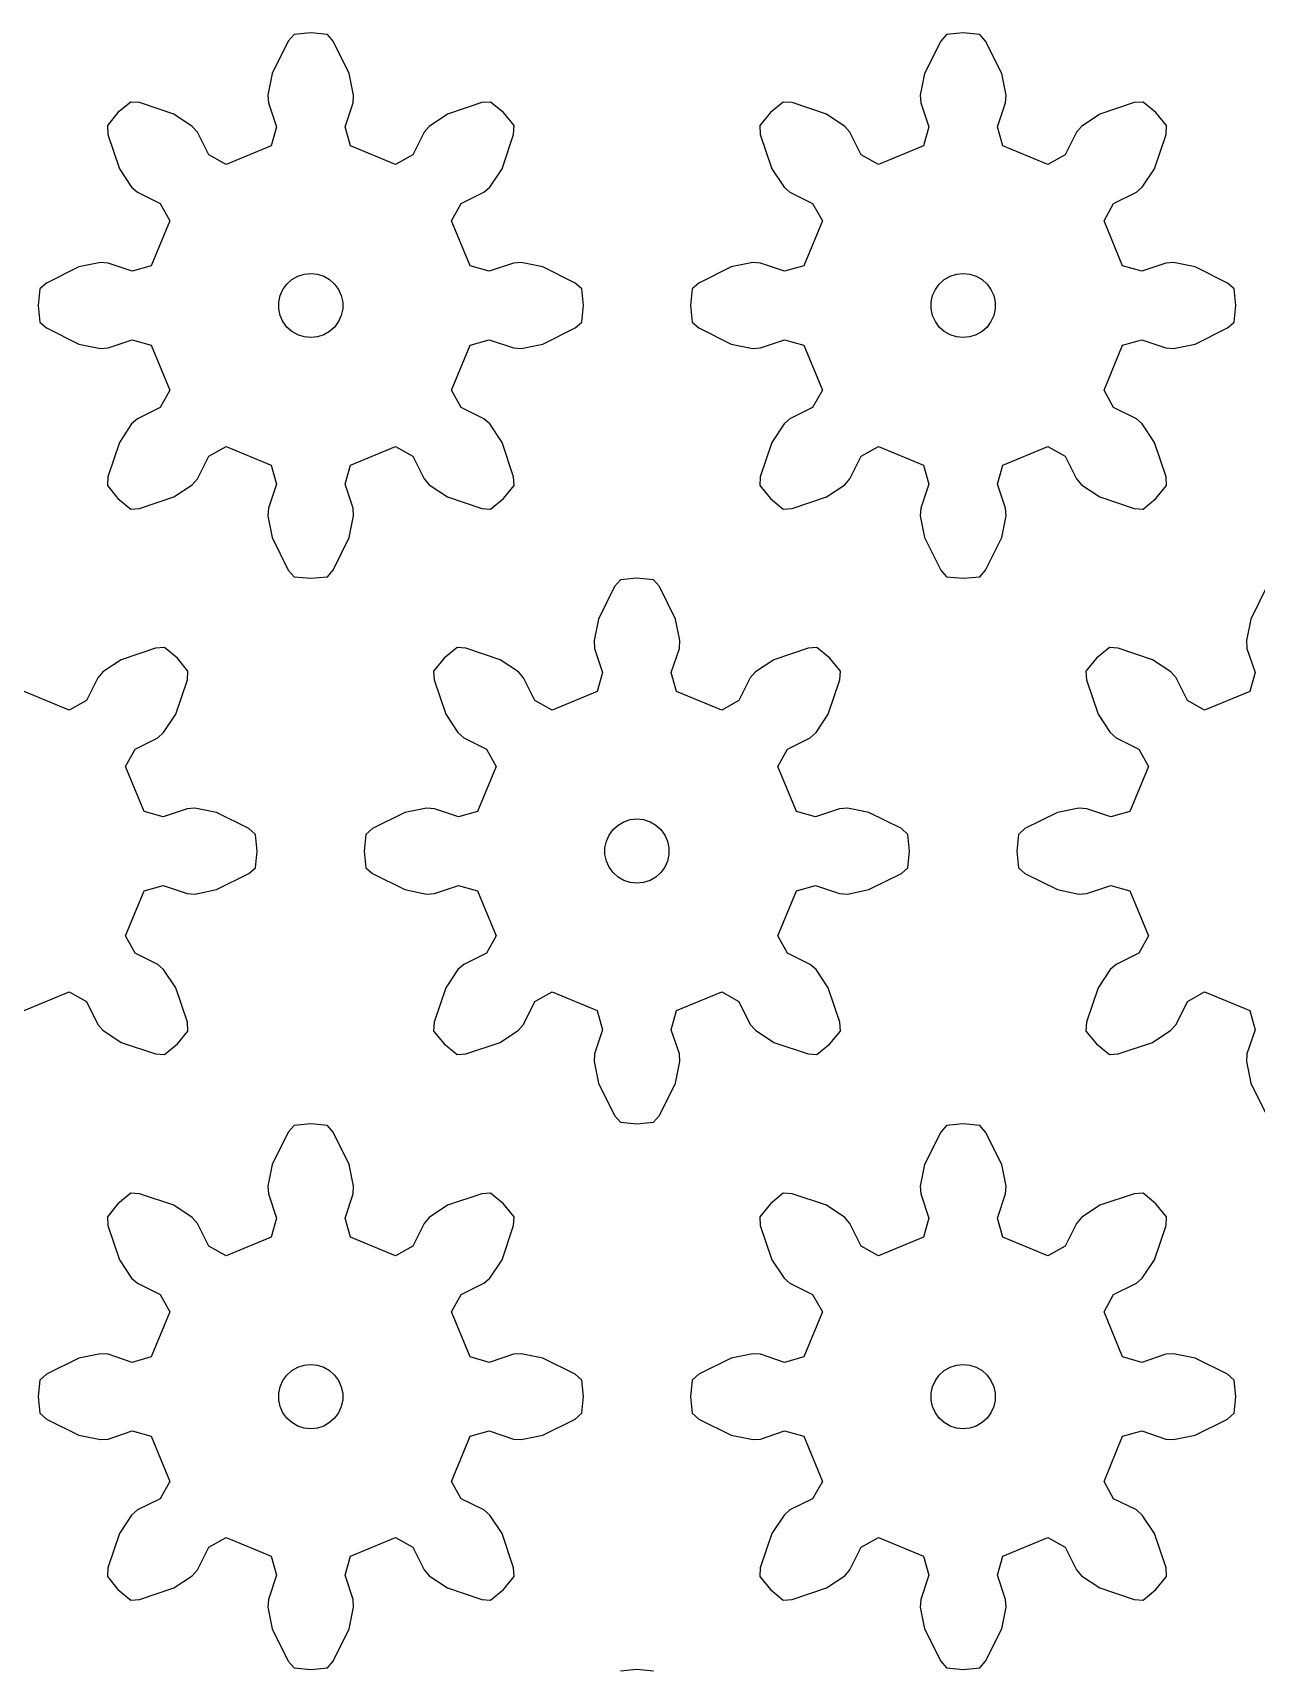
# Model space of a CAD drawing. Extents: x 0 to 208, y 0 to 229.
# Drawn here: x 91.1 to 148.3, y 152.8 to 229.2 of the extents above; entities that cross this region are included whole.
import ezdxf

# ---------------------------------------------------------------- set-up
doc = ezdxf.new("R2010")
doc.units = 0

msp = doc.modelspace()

# ---------------------------------------------------------------- linework, layer by layer
for p, q in [((103.079, 228.797), (102.327, 227.281)), ((103.351, 229.107), (103.079, 228.797)), ((104.127, 229.183), (103.351, 229.107)), ((104.902, 229.107), (104.127, 229.183)), ((105.175, 228.797), (104.902, 229.107)), ((105.927, 227.281), (105.175, 228.797)), ((133.543, 228.797), (132.792, 227.281)), ((133.816, 229.107), (133.543, 228.797)), ((134.592, 229.183), (133.816, 229.107)), ((135.367, 229.107), (134.592, 229.183)), ((135.64, 228.797), (135.367, 229.107)), ((136.392, 227.281), (135.64, 228.797)), ((102.327, 227.281), (102.124, 226.274)), ((106.129, 226.274), (105.927, 227.281)), ((132.792, 227.281), (132.589, 226.274)), ((136.594, 226.274), (136.392, 227.281)), ((102.124, 226.274), (102.147, 225.912)), ((106.107, 225.912), (106.129, 226.274)), ((132.589, 226.274), (132.612, 225.912)), ((136.571, 225.912), (136.594, 226.274)), ((95.726, 225.948), (95.124, 225.454)), ((96.138, 225.922), (95.726, 225.948)), ((97.741, 225.382), (96.138, 225.922)), ((102.147, 225.912), (102.525, 224.788)), ((105.728, 224.788), (106.107, 225.912)), ((112.116, 225.922), (110.512, 225.382)), ((112.528, 225.948), (112.116, 225.922)), ((113.13, 225.454), (112.528, 225.948)), ((126.191, 225.948), (125.588, 225.454)), ((126.603, 225.922), (126.191, 225.948)), ((128.206, 225.382), (126.603, 225.922)), ((132.612, 225.912), (132.99, 224.788)), ((136.193, 224.788), (136.571, 225.912)), ((142.58, 225.922), (140.977, 225.382)), ((142.993, 225.948), (142.58, 225.922)), ((143.595, 225.454), (142.993, 225.948)), ((95.124, 225.454), (94.629, 224.852)), ((94.629, 224.852), (94.655, 224.44)), ((98.597, 224.813), (97.741, 225.382)), ((98.837, 224.541), (98.597, 224.813)), ((102.525, 224.788), (102.274, 223.898)), ((105.979, 223.898), (105.728, 224.788)), ((109.657, 224.813), (109.417, 224.541)), ((110.512, 225.382), (109.657, 224.813)), ((113.624, 224.852), (113.13, 225.454)), ((113.598, 224.44), (113.624, 224.852)), ((125.588, 225.454), (125.094, 224.852)), ((125.094, 224.852), (125.12, 224.44)), ((129.061, 224.813), (128.206, 225.382)), ((129.301, 224.541), (129.061, 224.813)), ((132.99, 224.788), (132.739, 223.898)), ((136.444, 223.898), (136.193, 224.788)), ((140.122, 224.813), (139.882, 224.541)), ((140.977, 225.382), (140.122, 224.813)), ((144.089, 224.852), (143.595, 225.454)), ((144.063, 224.44), (144.089, 224.852)), ((94.655, 224.44), (95.196, 222.836)), ((99.363, 223.479), (98.837, 224.541)), ((109.417, 224.541), (108.89, 223.479)), ((113.058, 222.836), (113.598, 224.44)), ((125.12, 224.44), (125.66, 222.836)), ((129.828, 223.479), (129.301, 224.541)), ((139.882, 224.541), (139.355, 223.479)), ((143.523, 222.836), (144.063, 224.44)), ((100.171, 223.027), (99.363, 223.479)), ((102.274, 223.898), (100.171, 223.027)), ((108.083, 223.027), (105.979, 223.898)), ((108.89, 223.479), (108.083, 223.027)), ((130.635, 223.027), (129.828, 223.479)), ((132.739, 223.898), (130.635, 223.027)), ((138.548, 223.027), (136.444, 223.898)), ((139.355, 223.479), (138.548, 223.027)), ((95.196, 222.836), (95.764, 221.981)), ((112.489, 221.981), (113.058, 222.836)), ((125.66, 222.836), (126.229, 221.981)), ((142.954, 221.981), (143.523, 222.836)), ((95.764, 221.981), (96.037, 221.741)), ((96.037, 221.741), (97.099, 221.214)), ((111.155, 221.214), (112.217, 221.741)), ((112.217, 221.741), (112.489, 221.981)), ((126.229, 221.981), (126.502, 221.741)), ((126.502, 221.741), (127.564, 221.214)), ((141.619, 221.214), (142.682, 221.741)), ((142.682, 221.741), (142.954, 221.981)), ((97.099, 221.214), (97.551, 220.407)), ((110.703, 220.407), (111.155, 221.214)), ((127.564, 221.214), (128.016, 220.407)), ((141.168, 220.407), (141.619, 221.214)), ((97.551, 220.407), (96.679, 218.303)), ((111.574, 218.303), (110.703, 220.407)), ((128.016, 220.407), (127.144, 218.303)), ((142.039, 218.303), (141.168, 220.407)), ((93.296, 218.251), (91.781, 217.499)), ((94.303, 218.453), (93.296, 218.251)), ((94.666, 218.431), (94.303, 218.453)), ((95.789, 218.052), (94.666, 218.431)), ((96.679, 218.303), (95.789, 218.052)), ((103.517, 217.821), (103.815, 217.918)), ((103.815, 217.918), (104.127, 217.951)), ((104.127, 217.951), (104.439, 217.918)), ((104.439, 217.918), (104.737, 217.821)), ((112.464, 218.052), (111.574, 218.303)), ((113.588, 218.431), (112.464, 218.052)), ((113.95, 218.453), (113.588, 218.431)), ((114.957, 218.251), (113.95, 218.453)), ((116.473, 217.499), (114.957, 218.251)), ((123.761, 218.251), (122.245, 217.499)), ((124.768, 218.453), (123.761, 218.251)), ((125.13, 218.431), (124.768, 218.453)), ((126.254, 218.052), (125.13, 218.431)), ((127.144, 218.303), (126.254, 218.052)), ((133.981, 217.821), (134.28, 217.918)), ((134.28, 217.918), (134.592, 217.951)), ((134.592, 217.951), (134.903, 217.918)), ((134.903, 217.918), (135.202, 217.821)), ((142.929, 218.052), (142.039, 218.303)), ((144.053, 218.431), (142.929, 218.052)), ((144.415, 218.453), (144.053, 218.431)), ((145.422, 218.251), (144.415, 218.453)), ((146.938, 217.499), (145.422, 218.251)), ((91.471, 217.226), (91.394, 216.451)), ((91.781, 217.499), (91.471, 217.226)), ((102.7, 216.914), (102.828, 217.201)), ((102.828, 217.201), (103.012, 217.454)), ((103.012, 217.454), (103.245, 217.664)), ((103.245, 217.664), (103.517, 217.821)), ((104.737, 217.821), (105.008, 217.664)), ((105.008, 217.664), (105.241, 217.454)), ((105.241, 217.454), (105.426, 217.201)), ((105.426, 217.201), (105.553, 216.914)), ((116.783, 217.226), (116.473, 217.499)), ((116.859, 216.451), (116.783, 217.226)), ((121.936, 217.226), (121.859, 216.451)), ((122.245, 217.499), (121.936, 217.226)), ((133.165, 216.914), (133.293, 217.201)), ((133.293, 217.201), (133.477, 217.454)), ((133.477, 217.454), (133.71, 217.664)), ((133.71, 217.664), (133.981, 217.821)), ((135.202, 217.821), (135.473, 217.664)), ((135.473, 217.664), (135.706, 217.454)), ((135.706, 217.454), (135.891, 217.201)), ((135.891, 217.201), (136.018, 216.914)), ((147.248, 217.226), (146.938, 217.499)), ((147.324, 216.451), (147.248, 217.226)), ((91.394, 216.451), (91.471, 215.675)), ((102.635, 216.608), (102.7, 216.914)), ((102.635, 216.294), (102.635, 216.608)), ((105.553, 216.914), (105.619, 216.608)), ((105.619, 216.608), (105.619, 216.294)), ((116.783, 215.675), (116.859, 216.451)), ((121.859, 216.451), (121.936, 215.675)), ((133.1, 216.608), (133.165, 216.914)), ((133.1, 216.294), (133.1, 216.608)), ((136.018, 216.914), (136.083, 216.608)), ((136.083, 216.608), (136.083, 216.294)), ((147.248, 215.675), (147.324, 216.451)), ((91.471, 215.675), (91.781, 215.402)), ((102.7, 215.987), (102.635, 216.294)), ((102.828, 215.701), (102.7, 215.987)), ((103.012, 215.447), (102.828, 215.701)), ((105.426, 215.701), (105.241, 215.447)), ((105.553, 215.987), (105.426, 215.701)), ((105.619, 216.294), (105.553, 215.987)), ((116.473, 215.402), (116.783, 215.675)), ((121.936, 215.675), (122.245, 215.402)), ((133.165, 215.987), (133.1, 216.294)), ((133.293, 215.701), (133.165, 215.987)), ((133.477, 215.447), (133.293, 215.701)), ((135.891, 215.701), (135.706, 215.447)), ((136.018, 215.987), (135.891, 215.701)), ((136.083, 216.294), (136.018, 215.987)), ((146.938, 215.402), (147.248, 215.675)), ((91.781, 215.402), (93.296, 214.651)), ((94.666, 214.471), (95.789, 214.849)), ((95.789, 214.849), (96.679, 214.598)), ((103.245, 215.237), (103.012, 215.447)), ((103.517, 215.08), (103.245, 215.237)), ((103.815, 214.984), (103.517, 215.08)), ((104.127, 214.951), (103.815, 214.984)), ((104.439, 214.984), (104.127, 214.951)), ((104.737, 215.08), (104.439, 214.984)), ((105.008, 215.237), (104.737, 215.08)), ((105.241, 215.447), (105.008, 215.237)), ((111.574, 214.598), (112.464, 214.849)), ((112.464, 214.849), (113.588, 214.471)), ((114.957, 214.651), (116.473, 215.402)), ((122.245, 215.402), (123.761, 214.651)), ((125.13, 214.471), (126.254, 214.849)), ((126.254, 214.849), (127.144, 214.598)), ((133.71, 215.237), (133.477, 215.447)), ((133.981, 215.08), (133.71, 215.237)), ((134.28, 214.984), (133.981, 215.08)), ((134.592, 214.951), (134.28, 214.984)), ((134.903, 214.984), (134.592, 214.951)), ((135.202, 215.08), (134.903, 214.984)), ((135.473, 215.237), (135.202, 215.08)), ((135.706, 215.447), (135.473, 215.237)), ((142.039, 214.598), (142.929, 214.849)), ((142.929, 214.849), (144.053, 214.471)), ((145.422, 214.651), (146.938, 215.402)), ((93.296, 214.651), (94.303, 214.448)), ((94.303, 214.448), (94.666, 214.471)), ((96.679, 214.598), (97.551, 212.494)), ((110.703, 212.494), (111.574, 214.598)), ((113.588, 214.471), (113.95, 214.448)), ((113.95, 214.448), (114.957, 214.651)), ((123.761, 214.651), (124.768, 214.448)), ((124.768, 214.448), (125.13, 214.471)), ((127.144, 214.598), (128.016, 212.494)), ((141.168, 212.494), (142.039, 214.598)), ((144.053, 214.471), (144.415, 214.448)), ((144.415, 214.448), (145.422, 214.651)), ((97.551, 212.494), (97.099, 211.687)), ((111.155, 211.687), (110.703, 212.494)), ((128.016, 212.494), (127.564, 211.687)), ((141.619, 211.687), (141.168, 212.494)), ((96.037, 211.161), (95.764, 210.921)), ((97.099, 211.687), (96.037, 211.161)), ((112.217, 211.161), (111.155, 211.687)), ((112.489, 210.921), (112.217, 211.161)), ((126.502, 211.161), (126.229, 210.921)), ((127.564, 211.687), (126.502, 211.161)), ((142.682, 211.161), (141.619, 211.687)), ((142.954, 210.921), (142.682, 211.161)), ((95.764, 210.921), (95.196, 210.065)), ((113.058, 210.065), (112.489, 210.921)), ((126.229, 210.921), (125.66, 210.065)), ((143.523, 210.065), (142.954, 210.921)), ((95.196, 210.065), (94.655, 208.462)), ((99.363, 209.423), (100.171, 209.875)), ((100.171, 209.875), (102.274, 209.003)), ((105.979, 209.003), (108.083, 209.875)), ((108.083, 209.875), (108.89, 209.423)), ((113.598, 208.462), (113.058, 210.065)), ((125.66, 210.065), (125.12, 208.462)), ((129.828, 209.423), (130.635, 209.875)), ((130.635, 209.875), (132.739, 209.003)), ((136.444, 209.003), (138.548, 209.875)), ((138.548, 209.875), (139.355, 209.423)), ((144.063, 208.462), (143.523, 210.065)), ((98.837, 208.361), (99.363, 209.423)), ((102.274, 209.003), (102.525, 208.113)), ((105.728, 208.113), (105.979, 209.003)), ((108.89, 209.423), (109.417, 208.361)), ((129.301, 208.361), (129.828, 209.423)), ((132.739, 209.003), (132.99, 208.113)), ((136.193, 208.113), (136.444, 209.003)), ((139.355, 209.423), (139.882, 208.361)), ((94.655, 208.462), (94.629, 208.05)), ((94.629, 208.05), (95.124, 207.448)), ((97.741, 207.52), (98.597, 208.088)), ((98.597, 208.088), (98.837, 208.361)), ((102.525, 208.113), (102.147, 206.99)), ((106.107, 206.99), (105.728, 208.113)), ((109.417, 208.361), (109.657, 208.088)), ((109.657, 208.088), (110.512, 207.52)), ((113.13, 207.448), (113.624, 208.05)), ((113.624, 208.05), (113.598, 208.462)), ((125.12, 208.462), (125.094, 208.05)), ((125.094, 208.05), (125.588, 207.448)), ((128.206, 207.52), (129.061, 208.088)), ((129.061, 208.088), (129.301, 208.361)), ((132.99, 208.113), (132.612, 206.99)), ((136.571, 206.99), (136.193, 208.113)), ((139.882, 208.361), (140.122, 208.088)), ((140.122, 208.088), (140.977, 207.52)), ((143.595, 207.448), (144.089, 208.05)), ((144.089, 208.05), (144.063, 208.462)), ((95.124, 207.448), (95.726, 206.953)), ((96.138, 206.979), (97.741, 207.52)), ((110.512, 207.52), (112.116, 206.979)), ((112.528, 206.953), (113.13, 207.448)), ((125.588, 207.448), (126.191, 206.953)), ((126.603, 206.979), (128.206, 207.52)), ((140.977, 207.52), (142.58, 206.979)), ((142.993, 206.953), (143.595, 207.448)), ((95.726, 206.953), (96.138, 206.979)), ((102.147, 206.99), (102.124, 206.627)), ((102.124, 206.627), (102.327, 205.62)), ((105.927, 205.62), (106.129, 206.627)), ((106.129, 206.627), (106.107, 206.99)), ((112.116, 206.979), (112.528, 206.953)), ((126.191, 206.953), (126.603, 206.979)), ((132.612, 206.99), (132.589, 206.627)), ((132.589, 206.627), (132.792, 205.62)), ((136.392, 205.62), (136.594, 206.627)), ((136.594, 206.627), (136.571, 206.99)), ((142.58, 206.979), (142.993, 206.953)), ((102.327, 205.62), (103.079, 204.104)), ((105.175, 204.104), (105.927, 205.62)), ((132.792, 205.62), (133.543, 204.104)), ((135.64, 204.104), (136.392, 205.62)), ((103.079, 204.104), (103.351, 203.795)), ((104.902, 203.795), (105.175, 204.104)), ((133.543, 204.104), (133.816, 203.795)), ((135.367, 203.795), (135.64, 204.104)), ((103.351, 203.795), (104.127, 203.718)), ((104.127, 203.718), (104.902, 203.795)), ((118.311, 203.332), (117.559, 201.817)), ((118.584, 203.642), (118.311, 203.332)), ((119.359, 203.718), (118.584, 203.642)), ((120.134, 203.642), (119.359, 203.718)), ((120.407, 203.332), (120.134, 203.642)), ((121.159, 201.817), (120.407, 203.332)), ((133.816, 203.795), (134.592, 203.718)), ((134.592, 203.718), (135.367, 203.795)), ((148.776, 203.332), (148.024, 201.817)), ((117.559, 201.817), (117.356, 200.809)), ((121.362, 200.809), (121.159, 201.817)), ((148.024, 201.817), (147.821, 200.809)), ((96.883, 200.457), (95.28, 199.917)), ((97.295, 200.483), (96.883, 200.457)), ((97.898, 199.989), (97.295, 200.483)), ((110.958, 200.483), (110.356, 199.989)), ((111.37, 200.457), (110.958, 200.483)), ((112.973, 199.917), (111.37, 200.457)), ((117.356, 200.809), (117.379, 200.447)), ((117.379, 200.447), (117.758, 199.324)), ((120.96, 199.324), (121.339, 200.447)), ((121.339, 200.447), (121.362, 200.809)), ((127.348, 200.457), (125.745, 199.917)), ((127.76, 200.483), (127.348, 200.457)), ((128.362, 199.989), (127.76, 200.483)), ((141.423, 200.483), (140.821, 199.989)), ((141.835, 200.457), (141.423, 200.483)), ((143.438, 199.917), (141.835, 200.457)), ((147.821, 200.809), (147.844, 200.447)), ((147.844, 200.447), (148.223, 199.324)), ((95.28, 199.917), (94.424, 199.348)), ((98.392, 199.387), (97.898, 199.989)), ((110.356, 199.989), (109.862, 199.387)), ((113.829, 199.348), (112.973, 199.917)), ((125.745, 199.917), (124.889, 199.348)), ((128.857, 199.387), (128.362, 199.989)), ((140.821, 199.989), (140.327, 199.387)), ((144.294, 199.348), (143.438, 199.917)), ((94.185, 199.076), (93.658, 198.014)), ((94.424, 199.348), (94.185, 199.076)), ((97.826, 197.372), (98.366, 198.975)), ((98.366, 198.975), (98.392, 199.387)), ((109.862, 199.387), (109.888, 198.975)), ((109.888, 198.975), (110.428, 197.372)), ((114.069, 199.076), (113.829, 199.348)), ((114.596, 198.014), (114.069, 199.076)), ((117.758, 199.324), (117.507, 198.433)), ((121.212, 198.433), (120.96, 199.324)), ((124.649, 199.076), (124.122, 198.014)), ((124.889, 199.348), (124.649, 199.076)), ((128.29, 197.372), (128.83, 198.975)), ((128.83, 198.975), (128.857, 199.387)), ((140.327, 199.387), (140.353, 198.975)), ((140.353, 198.975), (140.893, 197.372)), ((144.534, 199.076), (144.294, 199.348)), ((145.061, 198.014), (144.534, 199.076)), ((148.223, 199.324), (147.971, 198.433)), ((92.851, 197.562), (90.747, 198.433)), ((93.658, 198.014), (92.851, 197.562)), ((115.403, 197.562), (114.596, 198.014)), ((117.507, 198.433), (115.403, 197.562)), ((123.315, 197.562), (121.212, 198.433)), ((124.122, 198.014), (123.315, 197.562)), ((145.868, 197.562), (145.061, 198.014)), ((147.971, 198.433), (145.868, 197.562)), ((97.257, 196.516), (97.826, 197.372)), ((110.428, 197.372), (110.997, 196.516)), ((127.722, 196.516), (128.29, 197.372)), ((140.893, 197.372), (141.462, 196.516)), ((96.984, 196.276), (97.257, 196.516)), ((110.997, 196.516), (111.269, 196.276)), ((127.449, 196.276), (127.722, 196.516)), ((141.462, 196.516), (141.734, 196.276)), ((95.47, 194.942), (95.922, 195.749)), ((95.922, 195.749), (96.984, 196.276)), ((111.269, 196.276), (112.331, 195.749)), ((112.331, 195.749), (112.783, 194.942)), ((125.935, 194.942), (126.387, 195.749)), ((126.387, 195.749), (127.449, 196.276)), ((141.734, 196.276), (142.796, 195.749)), ((142.796, 195.749), (143.248, 194.942)), ((96.342, 192.838), (95.47, 194.942)), ((112.783, 194.942), (111.912, 192.838)), ((126.807, 192.838), (125.935, 194.942)), ((143.248, 194.942), (142.377, 192.838)), ((97.232, 192.587), (96.342, 192.838)), ((98.356, 192.966), (97.232, 192.587)), ((98.718, 192.989), (98.356, 192.966)), ((99.725, 192.786), (98.718, 192.989)), ((101.241, 192.034), (99.725, 192.786)), ((108.528, 192.786), (107.013, 192.034)), ((109.536, 192.989), (108.528, 192.786)), ((109.898, 192.966), (109.536, 192.989)), ((111.022, 192.587), (109.898, 192.966)), ((111.912, 192.838), (111.022, 192.587)), ((127.697, 192.587), (126.807, 192.838)), ((128.82, 192.966), (127.697, 192.587)), ((129.183, 192.989), (128.82, 192.966)), ((130.19, 192.786), (129.183, 192.989)), ((131.705, 192.034), (130.19, 192.786)), ((138.993, 192.786), (137.478, 192.034)), ((140, 192.989), (138.993, 192.786)), ((140.363, 192.966), (140, 192.989)), ((141.486, 192.587), (140.363, 192.966)), ((142.377, 192.838), (141.486, 192.587)), ((101.55, 191.761), (101.241, 192.034)), ((107.013, 192.034), (106.703, 191.761)), ((118.06, 191.736), (118.244, 191.99)), ((118.244, 191.99), (118.477, 192.199)), ((118.477, 192.199), (118.749, 192.356)), ((118.749, 192.356), (119.047, 192.453)), ((119.047, 192.453), (119.359, 192.486)), ((119.359, 192.486), (119.671, 192.453)), ((119.671, 192.453), (119.969, 192.356)), ((119.969, 192.356), (120.241, 192.199)), ((120.241, 192.199), (120.474, 191.99)), ((120.474, 191.99), (120.658, 191.736)), ((132.015, 191.761), (131.705, 192.034)), ((137.478, 192.034), (137.168, 191.761)), ((101.627, 190.986), (101.55, 191.761)), ((106.703, 191.761), (106.627, 190.986)), ((117.867, 191.143), (117.933, 191.449)), ((117.867, 190.829), (117.867, 191.143)), ((117.933, 191.449), (118.06, 191.736)), ((120.658, 191.736), (120.786, 191.449)), ((120.786, 191.449), (120.851, 191.143)), ((120.851, 191.143), (120.851, 190.829)), ((132.092, 190.986), (132.015, 191.761)), ((137.168, 191.761), (137.092, 190.986)), ((101.55, 190.211), (101.627, 190.986)), ((106.627, 190.986), (106.703, 190.211)), ((117.933, 190.522), (117.867, 190.829)), ((118.06, 190.236), (117.933, 190.522)), ((120.786, 190.522), (120.658, 190.236)), ((120.851, 190.829), (120.786, 190.522)), ((132.015, 190.211), (132.092, 190.986)), ((137.092, 190.986), (137.168, 190.211)), ((99.725, 189.186), (101.241, 189.938)), ((101.241, 189.938), (101.55, 190.211)), ((106.703, 190.211), (107.013, 189.938)), ((107.013, 189.938), (108.528, 189.186)), ((118.244, 189.982), (118.06, 190.236)), ((118.477, 189.772), (118.244, 189.982)), ((118.749, 189.616), (118.477, 189.772)), ((119.047, 189.519), (118.749, 189.616)), ((119.969, 189.616), (119.671, 189.519)), ((120.241, 189.772), (119.969, 189.616)), ((120.474, 189.982), (120.241, 189.772)), ((120.658, 190.236), (120.474, 189.982)), ((130.19, 189.186), (131.705, 189.938)), ((131.705, 189.938), (132.015, 190.211)), ((137.168, 190.211), (137.478, 189.938)), ((137.478, 189.938), (138.993, 189.186)), ((95.47, 187.03), (96.342, 189.133)), ((96.342, 189.133), (97.232, 189.385)), ((97.232, 189.385), (98.356, 189.006)), ((98.356, 189.006), (98.718, 188.983)), ((98.718, 188.983), (99.725, 189.186)), ((108.528, 189.186), (109.536, 188.983)), ((109.536, 188.983), (109.898, 189.006)), ((109.898, 189.006), (111.022, 189.385)), ((111.022, 189.385), (111.912, 189.133)), ((111.912, 189.133), (112.783, 187.03)), ((119.359, 189.486), (119.047, 189.519)), ((119.671, 189.519), (119.359, 189.486)), ((125.935, 187.03), (126.807, 189.133)), ((126.807, 189.133), (127.697, 189.385)), ((127.697, 189.385), (128.82, 189.006)), ((128.82, 189.006), (129.183, 188.983)), ((129.183, 188.983), (130.19, 189.186)), ((138.993, 189.186), (140, 188.983)), ((140, 188.983), (140.363, 189.006)), ((140.363, 189.006), (141.486, 189.385)), ((141.486, 189.385), (142.377, 189.133)), ((142.377, 189.133), (143.248, 187.03)), ((95.922, 186.223), (95.47, 187.03)), ((112.783, 187.03), (112.331, 186.223)), ((126.387, 186.223), (125.935, 187.03)), ((143.248, 187.03), (142.796, 186.223)), ((96.984, 185.696), (95.922, 186.223)), ((112.331, 186.223), (111.269, 185.696)), ((127.449, 185.696), (126.387, 186.223)), ((142.796, 186.223), (141.734, 185.696)), ((97.257, 185.456), (96.984, 185.696)), ((97.826, 184.6), (97.257, 185.456)), ((110.997, 185.456), (110.428, 184.6)), ((111.269, 185.696), (110.997, 185.456)), ((127.722, 185.456), (127.449, 185.696)), ((128.29, 184.6), (127.722, 185.456)), ((141.462, 185.456), (140.893, 184.6)), ((141.734, 185.696), (141.462, 185.456)), ((90.747, 183.538), (92.851, 184.41)), ((92.851, 184.41), (93.658, 183.958)), ((98.366, 182.997), (97.826, 184.6)), ((110.428, 184.6), (109.888, 182.997)), ((114.596, 183.958), (115.403, 184.41)), ((115.403, 184.41), (117.507, 183.538)), ((121.212, 183.538), (123.315, 184.41)), ((123.315, 184.41), (124.122, 183.958)), ((128.83, 182.997), (128.29, 184.6)), ((140.893, 184.6), (140.353, 182.997)), ((145.061, 183.958), (145.868, 184.41)), ((145.868, 184.41), (147.971, 183.538)), ((93.658, 183.958), (94.185, 182.896)), ((114.069, 182.896), (114.596, 183.958)), ((117.507, 183.538), (117.758, 182.648)), ((120.96, 182.648), (121.212, 183.538)), ((124.122, 183.958), (124.649, 182.896)), ((144.534, 182.896), (145.061, 183.958)), ((147.971, 183.538), (148.223, 182.648)), ((94.185, 182.896), (94.424, 182.624)), ((98.392, 182.585), (98.366, 182.997)), ((109.888, 182.997), (109.862, 182.585)), ((113.829, 182.624), (114.069, 182.896)), ((124.649, 182.896), (124.889, 182.624)), ((128.857, 182.585), (128.83, 182.997)), ((140.353, 182.997), (140.327, 182.585)), ((144.294, 182.624), (144.534, 182.896)), ((94.424, 182.624), (95.28, 182.055)), ((95.28, 182.055), (96.883, 181.515)), ((97.295, 181.489), (97.898, 181.983)), ((97.898, 181.983), (98.392, 182.585)), ((109.862, 182.585), (110.356, 181.983)), ((110.356, 181.983), (110.958, 181.489)), ((111.37, 181.515), (112.973, 182.055)), ((112.973, 182.055), (113.829, 182.624)), ((117.758, 182.648), (117.379, 181.525)), ((121.339, 181.525), (120.96, 182.648)), ((124.889, 182.624), (125.745, 182.055)), ((125.745, 182.055), (127.348, 181.515)), ((127.76, 181.489), (128.362, 181.983)), ((128.362, 181.983), (128.857, 182.585)), ((140.327, 182.585), (140.821, 181.983)), ((140.821, 181.983), (141.423, 181.489)), ((141.835, 181.515), (143.438, 182.055)), ((143.438, 182.055), (144.294, 182.624)), ((148.223, 182.648), (147.844, 181.525)), ((96.883, 181.515), (97.295, 181.489)), ((110.958, 181.489), (111.37, 181.515)), ((117.379, 181.525), (117.356, 181.162)), ((117.356, 181.162), (117.559, 180.155)), ((121.159, 180.155), (121.362, 181.162)), ((121.362, 181.162), (121.339, 181.525)), ((127.348, 181.515), (127.76, 181.489)), ((141.423, 181.489), (141.835, 181.515)), ((147.844, 181.525), (147.821, 181.162)), ((147.821, 181.162), (148.024, 180.155)), ((117.559, 180.155), (118.311, 178.64)), ((120.407, 178.64), (121.159, 180.155)), ((148.024, 180.155), (148.776, 178.64)), ((103.351, 178.177), (103.079, 177.867)), ((104.127, 178.254), (103.351, 178.177)), ((104.902, 178.177), (104.127, 178.254)), ((105.175, 177.867), (104.902, 178.177)), ((118.311, 178.64), (118.584, 178.33)), ((118.584, 178.33), (119.359, 178.254)), ((119.359, 178.254), (120.134, 178.33)), ((120.134, 178.33), (120.407, 178.64)), ((133.816, 178.177), (133.543, 177.867)), ((134.592, 178.254), (133.816, 178.177)), ((135.367, 178.177), (134.592, 178.254)), ((135.64, 177.867), (135.367, 178.177)), ((103.079, 177.867), (102.327, 176.352)), ((105.927, 176.352), (105.175, 177.867)), ((133.543, 177.867), (132.792, 176.352)), ((136.392, 176.352), (135.64, 177.867)), ((102.327, 176.352), (102.124, 175.345)), ((106.129, 175.345), (105.927, 176.352)), ((132.792, 176.352), (132.589, 175.345)), ((136.594, 175.345), (136.392, 176.352)), ((102.124, 175.345), (102.147, 174.982)), ((106.107, 174.982), (106.129, 175.345)), ((132.589, 175.345), (132.612, 174.982)), ((136.571, 174.982), (136.594, 175.345)), ((95.124, 174.524), (94.629, 173.922)), ((95.726, 175.019), (95.124, 174.524)), ((96.138, 174.992), (95.726, 175.019)), ((97.741, 174.452), (96.138, 174.992)), ((98.597, 173.884), (97.741, 174.452)), ((102.147, 174.982), (102.525, 173.859)), ((105.728, 173.859), (106.107, 174.982)), ((110.512, 174.452), (109.657, 173.884)), ((112.116, 174.992), (110.512, 174.452)), ((112.528, 175.019), (112.116, 174.992)), ((113.13, 174.524), (112.528, 175.019)), ((113.624, 173.922), (113.13, 174.524)), ((125.588, 174.524), (125.094, 173.922)), ((126.191, 175.019), (125.588, 174.524)), ((126.603, 174.992), (126.191, 175.019)), ((128.206, 174.452), (126.603, 174.992)), ((129.061, 173.884), (128.206, 174.452)), ((132.612, 174.982), (132.99, 173.859)), ((136.193, 173.859), (136.571, 174.982)), ((140.977, 174.452), (140.122, 173.884)), ((142.58, 174.992), (140.977, 174.452)), ((142.993, 175.019), (142.58, 174.992)), ((143.595, 174.524), (142.993, 175.019)), ((144.089, 173.922), (143.595, 174.524)), ((94.629, 173.922), (94.655, 173.51)), ((94.655, 173.51), (95.196, 171.907)), ((98.837, 173.611), (98.597, 173.884)), ((99.363, 172.549), (98.837, 173.611)), ((102.525, 173.859), (102.274, 172.969)), ((105.979, 172.969), (105.728, 173.859)), ((109.417, 173.611), (108.89, 172.549)), ((109.657, 173.884), (109.417, 173.611)), ((113.058, 171.907), (113.598, 173.51)), ((113.598, 173.51), (113.624, 173.922)), ((125.094, 173.922), (125.12, 173.51)), ((125.12, 173.51), (125.66, 171.907)), ((129.301, 173.611), (129.061, 173.884)), ((129.828, 172.549), (129.301, 173.611)), ((132.99, 173.859), (132.739, 172.969)), ((136.444, 172.969), (136.193, 173.859)), ((139.882, 173.611), (139.355, 172.549)), ((140.122, 173.884), (139.882, 173.611)), ((143.523, 171.907), (144.063, 173.51)), ((144.063, 173.51), (144.089, 173.922)), ((102.274, 172.969), (100.171, 172.097)), ((108.083, 172.097), (105.979, 172.969)), ((132.739, 172.969), (130.635, 172.097)), ((138.548, 172.097), (136.444, 172.969)), ((100.171, 172.097), (99.363, 172.549)), ((108.89, 172.549), (108.083, 172.097)), ((130.635, 172.097), (129.828, 172.549)), ((139.355, 172.549), (138.548, 172.097)), ((95.196, 171.907), (95.764, 171.051)), ((112.489, 171.051), (113.058, 171.907)), ((125.66, 171.907), (126.229, 171.051)), ((142.954, 171.051), (143.523, 171.907)), ((95.764, 171.051), (96.037, 170.811)), ((96.037, 170.811), (97.099, 170.284)), ((111.155, 170.284), (112.217, 170.811)), ((112.217, 170.811), (112.489, 171.051)), ((126.229, 171.051), (126.502, 170.811)), ((126.502, 170.811), (127.564, 170.284)), ((141.619, 170.284), (142.682, 170.811)), ((142.682, 170.811), (142.954, 171.051)), ((97.099, 170.284), (97.551, 169.477)), ((110.703, 169.477), (111.155, 170.284)), ((127.564, 170.284), (128.016, 169.477)), ((141.168, 169.477), (141.619, 170.284)), ((97.551, 169.477), (96.679, 167.374)), ((111.574, 167.374), (110.703, 169.477)), ((128.016, 169.477), (127.144, 167.374)), ((142.039, 167.374), (141.168, 169.477)), ((94.303, 167.524), (93.296, 167.321)), ((94.666, 167.501), (94.303, 167.524)), ((95.789, 167.122), (94.666, 167.501)), ((113.588, 167.501), (112.464, 167.122)), ((113.95, 167.524), (113.588, 167.501)), ((114.957, 167.321), (113.95, 167.524)), ((124.768, 167.524), (123.761, 167.321)), ((125.13, 167.501), (124.768, 167.524)), ((126.254, 167.122), (125.13, 167.501)), ((144.053, 167.501), (142.929, 167.122)), ((144.415, 167.524), (144.053, 167.501)), ((145.422, 167.321), (144.415, 167.524)), ((93.296, 167.321), (91.781, 166.569)), ((96.679, 167.374), (95.789, 167.122)), ((103.012, 166.525), (103.245, 166.735)), ((103.245, 166.735), (103.517, 166.891)), ((103.517, 166.891), (103.815, 166.988)), ((103.815, 166.988), (104.127, 167.021)), ((104.127, 167.021), (104.439, 166.988)), ((104.439, 166.988), (104.737, 166.891)), ((104.737, 166.891), (105.008, 166.735)), ((105.008, 166.735), (105.241, 166.525)), ((112.464, 167.122), (111.574, 167.374)), ((116.473, 166.569), (114.957, 167.321)), ((123.761, 167.321), (122.245, 166.569)), ((127.144, 167.374), (126.254, 167.122)), ((133.477, 166.525), (133.71, 166.735)), ((133.71, 166.735), (133.981, 166.891)), ((133.981, 166.891), (134.28, 166.988)), ((134.28, 166.988), (134.592, 167.021)), ((134.592, 167.021), (134.903, 166.988)), ((134.903, 166.988), (135.202, 166.891)), ((135.202, 166.891), (135.473, 166.735)), ((135.473, 166.735), (135.706, 166.525)), ((142.929, 167.122), (142.039, 167.374)), ((146.938, 166.569), (145.422, 167.321)), ((91.471, 166.296), (91.394, 165.521)), ((91.781, 166.569), (91.471, 166.296)), ((102.635, 165.678), (102.7, 165.985)), ((102.7, 165.985), (102.828, 166.271)), ((102.828, 166.271), (103.012, 166.525)), ((105.241, 166.525), (105.426, 166.271)), ((105.426, 166.271), (105.553, 165.985)), ((105.553, 165.985), (105.619, 165.678)), ((116.783, 166.296), (116.473, 166.569)), ((116.859, 165.521), (116.783, 166.296)), ((121.936, 166.296), (121.859, 165.521)), ((122.245, 166.569), (121.936, 166.296)), ((133.1, 165.678), (133.165, 165.985)), ((133.165, 165.985), (133.293, 166.271)), ((133.293, 166.271), (133.477, 166.525)), ((135.706, 166.525), (135.891, 166.271)), ((135.891, 166.271), (136.018, 165.985)), ((136.018, 165.985), (136.083, 165.678)), ((147.248, 166.296), (146.938, 166.569)), ((147.324, 165.521), (147.248, 166.296)), ((91.394, 165.521), (91.471, 164.746)), ((102.635, 165.364), (102.635, 165.678)), ((102.7, 165.058), (102.635, 165.364)), ((105.619, 165.364), (105.553, 165.058)), ((105.619, 165.678), (105.619, 165.364)), ((116.783, 164.746), (116.859, 165.521)), ((121.859, 165.521), (121.936, 164.746)), ((133.1, 165.364), (133.1, 165.678)), ((133.165, 165.058), (133.1, 165.364)), ((136.083, 165.364), (136.018, 165.058)), ((136.083, 165.678), (136.083, 165.364)), ((147.248, 164.746), (147.324, 165.521)), ((91.471, 164.746), (91.781, 164.473)), ((91.781, 164.473), (93.296, 163.721)), ((102.828, 164.771), (102.7, 165.058)), ((103.012, 164.517), (102.828, 164.771)), ((103.245, 164.308), (103.012, 164.517)), ((105.241, 164.517), (105.008, 164.308)), ((105.426, 164.771), (105.241, 164.517)), ((105.553, 165.058), (105.426, 164.771)), ((114.957, 163.721), (116.473, 164.473)), ((116.473, 164.473), (116.783, 164.746)), ((121.936, 164.746), (122.245, 164.473)), ((122.245, 164.473), (123.761, 163.721)), ((133.293, 164.771), (133.165, 165.058)), ((133.477, 164.517), (133.293, 164.771)), ((133.71, 164.308), (133.477, 164.517)), ((135.706, 164.517), (135.473, 164.308)), ((135.891, 164.771), (135.706, 164.517)), ((136.018, 165.058), (135.891, 164.771)), ((145.422, 163.721), (146.938, 164.473)), ((146.938, 164.473), (147.248, 164.746)), ((93.296, 163.721), (94.303, 163.518)), ((94.666, 163.541), (95.789, 163.92)), ((95.789, 163.92), (96.679, 163.669)), ((96.679, 163.669), (97.551, 161.565)), ((103.517, 164.151), (103.245, 164.308)), ((103.815, 164.054), (103.517, 164.151)), ((104.127, 164.021), (103.815, 164.054)), ((104.439, 164.054), (104.127, 164.021)), ((104.737, 164.151), (104.439, 164.054)), ((105.008, 164.308), (104.737, 164.151)), ((110.703, 161.565), (111.574, 163.669)), ((111.574, 163.669), (112.464, 163.92)), ((112.464, 163.92), (113.588, 163.541)), ((113.95, 163.518), (114.957, 163.721)), ((123.761, 163.721), (124.768, 163.518)), ((125.13, 163.541), (126.254, 163.92)), ((126.254, 163.92), (127.144, 163.669)), ((127.144, 163.669), (128.016, 161.565)), ((133.981, 164.151), (133.71, 164.308)), ((134.28, 164.054), (133.981, 164.151)), ((134.592, 164.021), (134.28, 164.054)), ((134.903, 164.054), (134.592, 164.021)), ((135.202, 164.151), (134.903, 164.054)), ((135.473, 164.308), (135.202, 164.151)), ((141.168, 161.565), (142.039, 163.669)), ((142.039, 163.669), (142.929, 163.92)), ((142.929, 163.92), (144.053, 163.541)), ((144.415, 163.518), (145.422, 163.721)), ((94.303, 163.518), (94.666, 163.541)), ((113.588, 163.541), (113.95, 163.518)), ((124.768, 163.518), (125.13, 163.541)), ((144.053, 163.541), (144.415, 163.518)), ((97.551, 161.565), (97.099, 160.758)), ((111.155, 160.758), (110.703, 161.565)), ((128.016, 161.565), (127.564, 160.758)), ((141.619, 160.758), (141.168, 161.565)), ((97.099, 160.758), (96.037, 160.231)), ((112.217, 160.231), (111.155, 160.758)), ((127.564, 160.758), (126.502, 160.231)), ((142.682, 160.231), (141.619, 160.758)), ((95.764, 159.991), (95.196, 159.135)), ((96.037, 160.231), (95.764, 159.991)), ((112.489, 159.991), (112.217, 160.231)), ((113.058, 159.135), (112.489, 159.991)), ((126.229, 159.991), (125.66, 159.135)), ((126.502, 160.231), (126.229, 159.991)), ((142.954, 159.991), (142.682, 160.231)), ((143.523, 159.135), (142.954, 159.991)), ((95.196, 159.135), (94.655, 157.532)), ((113.598, 157.532), (113.058, 159.135)), ((125.66, 159.135), (125.12, 157.532)), ((144.063, 157.532), (143.523, 159.135)), ((98.837, 157.431), (99.363, 158.493)), ((99.363, 158.493), (100.171, 158.945)), ((100.171, 158.945), (102.274, 158.074)), ((105.979, 158.074), (108.083, 158.945)), ((108.083, 158.945), (108.89, 158.493)), ((108.89, 158.493), (109.417, 157.431)), ((129.301, 157.431), (129.828, 158.493)), ((129.828, 158.493), (130.635, 158.945)), ((130.635, 158.945), (132.739, 158.074)), ((136.444, 158.074), (138.548, 158.945)), ((138.548, 158.945), (139.355, 158.493)), ((139.355, 158.493), (139.882, 157.431)), ((94.655, 157.532), (94.629, 157.12)), ((102.274, 158.074), (102.525, 157.184)), ((105.728, 157.184), (105.979, 158.074)), ((113.624, 157.12), (113.598, 157.532)), ((125.12, 157.532), (125.094, 157.12)), ((132.739, 158.074), (132.99, 157.184)), ((136.193, 157.184), (136.444, 158.074)), ((144.089, 157.12), (144.063, 157.532)), ((94.629, 157.12), (95.124, 156.518)), ((97.741, 156.59), (98.597, 157.159)), ((98.597, 157.159), (98.837, 157.431)), ((102.525, 157.184), (102.147, 156.06)), ((106.107, 156.06), (105.728, 157.184)), ((109.417, 157.431), (109.657, 157.159)), ((109.657, 157.159), (110.512, 156.59)), ((113.13, 156.518), (113.624, 157.12)), ((125.094, 157.12), (125.588, 156.518)), ((128.206, 156.59), (129.061, 157.159)), ((129.061, 157.159), (129.301, 157.431)), ((132.99, 157.184), (132.612, 156.06)), ((136.571, 156.06), (136.193, 157.184)), ((139.882, 157.431), (140.122, 157.159)), ((140.122, 157.159), (140.977, 156.59)), ((143.595, 156.518), (144.089, 157.12)), ((95.124, 156.518), (95.726, 156.024)), ((95.726, 156.024), (96.138, 156.05)), ((96.138, 156.05), (97.741, 156.59)), ((102.147, 156.06), (102.124, 155.698)), ((106.129, 155.698), (106.107, 156.06)), ((110.512, 156.59), (112.116, 156.05)), ((112.116, 156.05), (112.528, 156.024)), ((112.528, 156.024), (113.13, 156.518)), ((125.588, 156.518), (126.191, 156.024)), ((126.191, 156.024), (126.603, 156.05)), ((126.603, 156.05), (128.206, 156.59)), ((132.612, 156.06), (132.589, 155.698)), ((136.594, 155.698), (136.571, 156.06)), ((140.977, 156.59), (142.58, 156.05)), ((142.58, 156.05), (142.993, 156.024)), ((142.993, 156.024), (143.595, 156.518)), ((102.124, 155.698), (102.327, 154.69)), ((105.927, 154.69), (106.129, 155.698)), ((132.589, 155.698), (132.792, 154.69)), ((136.392, 154.69), (136.594, 155.698)), ((102.327, 154.69), (103.079, 153.175)), ((105.175, 153.175), (105.927, 154.69)), ((132.792, 154.69), (133.543, 153.175)), ((135.64, 153.175), (136.392, 154.69)), ((103.079, 153.175), (103.351, 152.865)), ((103.351, 152.865), (104.127, 152.789)), ((104.127, 152.789), (104.902, 152.865)), ((104.902, 152.865), (105.175, 153.175)), ((133.543, 153.175), (133.816, 152.865)), ((133.816, 152.865), (134.592, 152.789)), ((134.592, 152.789), (135.367, 152.865)), ((135.367, 152.865), (135.64, 153.175)), ((119.359, 152.789), (118.584, 152.712)), ((120.134, 152.712), (119.359, 152.789))]:
    msp.add_line(p, q)

doc.saveas('drawing.dxf')
